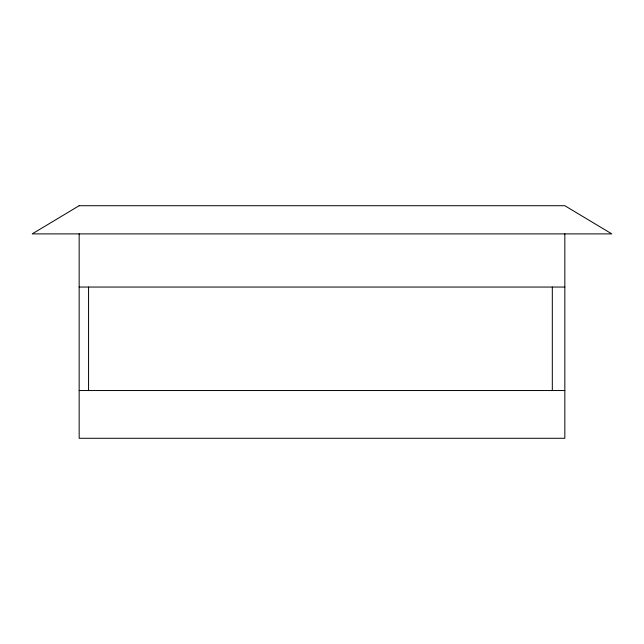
<?xml version="1.0" encoding="UTF-8"?>
<svg xmlns="http://www.w3.org/2000/svg" width="644" height="644" viewBox="0 0 644 644"><rect width="100%" height="100%" fill="white"/><g stroke="black" fill="none" stroke-linecap="round" stroke-linejoin="round"><path stroke-width="0.97" d="M79.164 287.055L564.836 287.055M79.164 390.538L564.836 390.538M564.836 233.836L564.836 438.282L79.164 438.282L79.164 233.836M552.319 287.055L552.319 390.538M88.558 287.055L88.558 390.538M79.164 205.718L32.2 233.893L611.8 233.893L564.836 205.718L79.164 205.718"/></g></svg>
